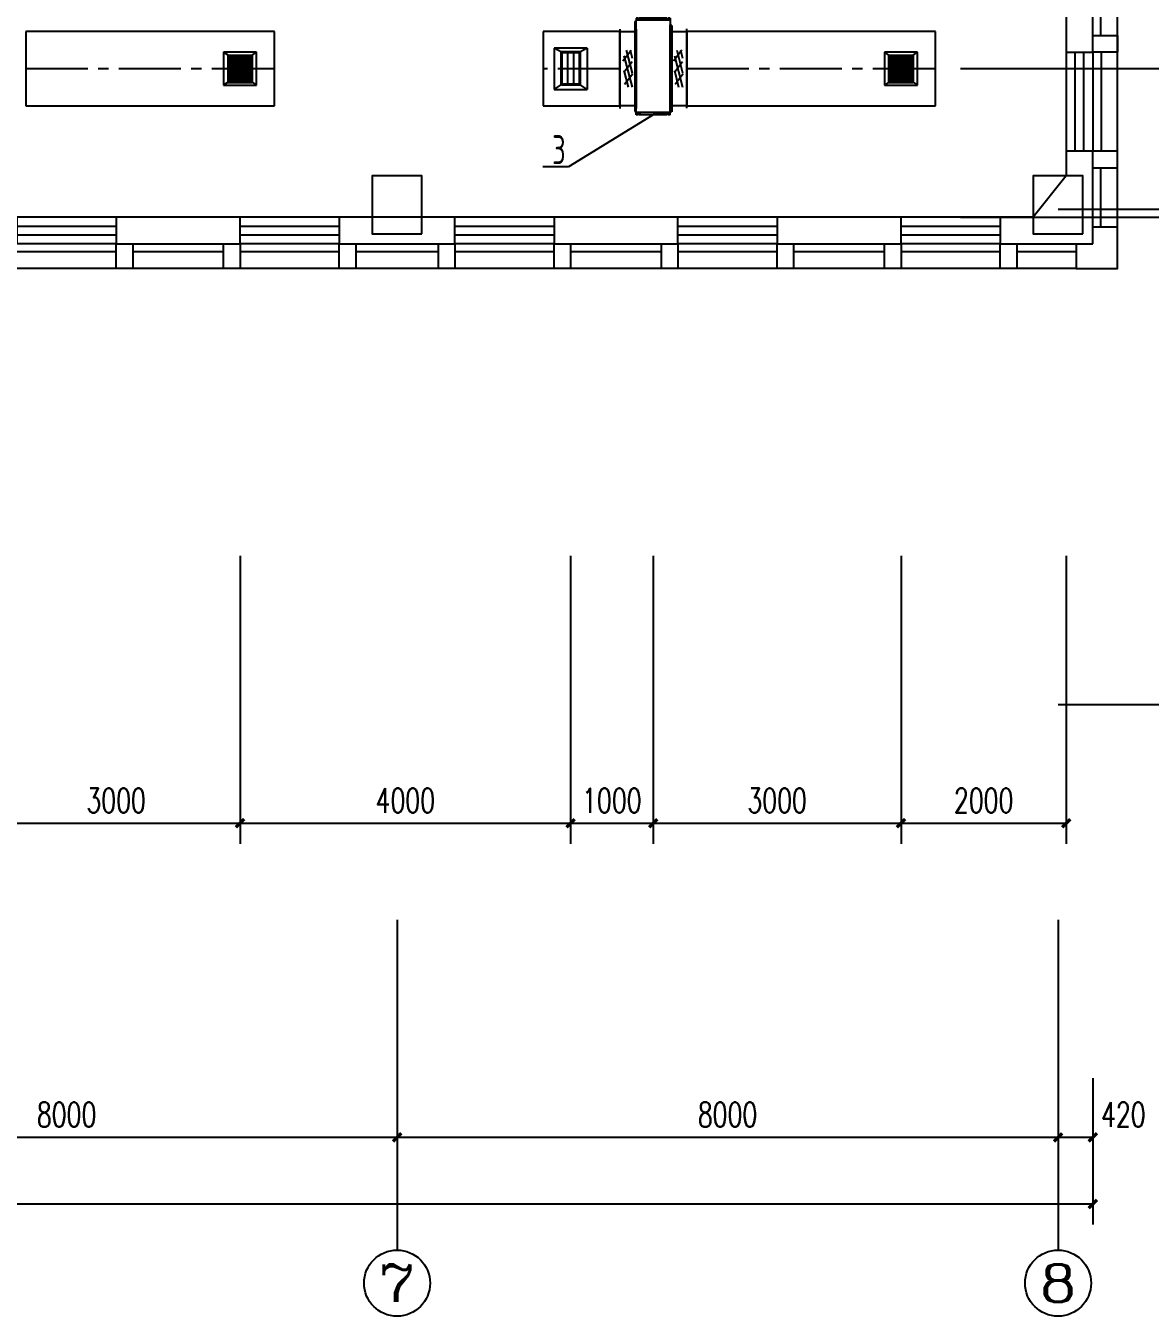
# Model space of a CAD drawing. Extents: x 1738143 to 1822243, y -608375 to -303375.
# Drawn here: x 1796243 to 1809851, y -535337 to -519715 of the extents above; entities that cross this region are included whole.
import ezdxf
from ezdxf.enums import TextEntityAlignment as Align

# ---------------------------------------------------------------- set-up
doc = ezdxf.new("R2010")
doc.units = 0
doc.header["$LTSCALE"] = 1000
doc.header["$MEASUREMENT"] = 0
doc.linetypes.add('CENTER2', pattern=[1.125, 0.75, -0.125, 0.125, -0.125])
for name, color, linetype in [('AXIS', 3, 'Continuous'), ('AXIS_TEXT', 7, 'Continuous'), ('COLUMN', 9, 'Continuous'), ('DUCT-排风风口', 7, 'Continuous'), ('DUCT-送风中心线', 5, 'CENTER2'), ('DUCT-送风法兰', 2, 'Continuous'), ('DUCT-送风管', 4, 'Continuous'), ('DUCT-送风管端线', 2, 'Continuous'), ('DUCT-送风阀门', 7, 'Continuous'), ('PUB_DIM', 3, 'Continuous'), ('TH_DIM', 3, 'Continuous'), ('TH_TEXT', 7, 'Continuous'), ('VRV-EQUIP', 7, 'Continuous'), ('WALL', 9, 'Continuous'), ('WINDOW', 4, 'Continuous')]:
    doc.layers.add(name, color=color, linetype=linetype)
doc.styles.add('_TCH_AXIS', font='COMPLEX', dxfattribs={"bigfont": 'GBCBIG'})
doc.styles.add('_TCH_DIM_T3', font='SIMPLEX', dxfattribs={"width": 0.705882, "bigfont": 'GBCBIG'})
doc.styles.add('COMPLEX', font='COMPLEX')
doc.styles.add('TSSD_Rein', font='Tssdeng.shx', dxfattribs={"width": 0.7, "bigfont": 'hztxt.shx'})
doc.dimstyles.new('_TCH_ARCH&&100', dxfattribs={"dimtxt": 297.5, "dimasz": 100, "dimexe": 250, "dimexo": 300, "dimgap": 126.25, "dimtad": 1, "dimdec": 0, "dimzin": 0, "dimdsep": 46, "dimtxsty": '_TCH_DIM_T3', "dimblk": 'ARCHTICK', "dimcen": 0.09, "dimclrt": 7, "dimazin": 2, "dimtfac": 1, "dimtdec": 0, "dimtix": 1, "dimtmove": 2, "dimatfit": 3, "dimfxl": 30, "dimtolj": 1, "dimtzin": 0, "dimarcsym": 0})

# ---------------------------------------------------------------- blocks, each defined once
blk = doc.blocks.new('_ArchTick')
at = {"color": 0, "linetype": 'ByBlock', "const_width": 0.4}
blk.add_lwpolyline([(-0.5, -0.5), (0.5, 0.5)], dxfattribs=at)
blk = doc.blocks.new('*D49')
at = {"layer": 'Defpoints', "color": 0, "transparency": 16777216}
for p in [(5499, -11715), (13499, -11715), (13499, -12732)]:
    blk.add_point(p, dxfattribs=at)
at = {"layer": 'PUB_DIM', "color": 0, "lineweight": -2, "transparency": 16777216}
for p, q in [((5499, -12015), (5499, -12982)), ((13499, -12015), (13499, -12982)), ((5499, -12732), (13499, -12732))]:
    blk.add_line(p, q, dxfattribs=at)
at = {"layer": 'PUB_DIM', "color": 0, "lineweight": -2, "transparency": 16777216, "xscale": 100, "yscale": 100, "zscale": 100, "rotation": 180}
blk.add_blockref('_ArchTick', (5499, -12732), dxfattribs=at)
at = {"layer": 'PUB_DIM', "color": 0, "lineweight": -2, "transparency": 16777216, "xscale": 100, "yscale": 100, "zscale": 100}
blk.add_blockref('_ArchTick', (13499, -12732), dxfattribs=at)
at = {"layer": 'PUB_DIM', "color": 7, "transparency": 16777216, "insert": (9499, -12457), "char_height": 297.5, "attachment_point": 5, "style": '_TCH_DIM_T3'}
blk.add_mtext('\\A1;8000', dxfattribs=at)
blk = doc.blocks.new('*D50')
at = {"layer": 'Defpoints', "color": 0, "transparency": 16777216}
for p in [(13499, -11715), (21499, -11715), (21499, -12732)]:
    blk.add_point(p, dxfattribs=at)
at = {"layer": 'PUB_DIM', "color": 0, "lineweight": -2, "transparency": 16777216}
for p, q in [((13499, -12015), (13499, -12982)), ((21499, -12015), (21499, -12982)), ((13499, -12732), (21499, -12732))]:
    blk.add_line(p, q, dxfattribs=at)
at = {"layer": 'PUB_DIM', "color": 0, "lineweight": -2, "transparency": 16777216, "xscale": 100, "yscale": 100, "zscale": 100, "rotation": 180}
blk.add_blockref('_ArchTick', (13499, -12732), dxfattribs=at)
at = {"layer": 'PUB_DIM', "color": 0, "lineweight": -2, "transparency": 16777216, "xscale": 100, "yscale": 100, "zscale": 100}
blk.add_blockref('_ArchTick', (21499, -12732), dxfattribs=at)
at = {"layer": 'PUB_DIM', "color": 7, "transparency": 16777216, "insert": (17499, -12457), "char_height": 297.5, "attachment_point": 5, "style": '_TCH_DIM_T3'}
blk.add_mtext('\\A1;8000', dxfattribs=at)
blk = doc.blocks.new('*D51')
at = {"layer": 'Defpoints', "color": 0, "transparency": 16777216}
for p in [(21499, -11715), (21919, -11715), (21919, -12732)]:
    blk.add_point(p, dxfattribs=at)
at = {"layer": 'PUB_DIM', "color": 0, "lineweight": -2, "transparency": 16777216}
for p, q in [((21499, -12015), (21499, -12982)), ((21919, -12015), (21919, -12982)), ((21499, -12732), (21919, -12732))]:
    blk.add_line(p, q, dxfattribs=at)
at = {"layer": 'PUB_DIM', "color": 0, "lineweight": -2, "transparency": 16777216, "xscale": 100, "yscale": 100, "zscale": 100, "rotation": 180}
blk.add_blockref('_ArchTick', (21499, -12732), dxfattribs=at)
at = {"layer": 'PUB_DIM', "color": 0, "lineweight": -2, "transparency": 16777216, "xscale": 100, "yscale": 100, "zscale": 100}
blk.add_blockref('_ArchTick', (21919, -12732), dxfattribs=at)
at = {"layer": 'PUB_DIM', "color": 7, "transparency": 16777216, "insert": (22289, -12457), "char_height": 297.5, "attachment_point": 5, "style": '_TCH_DIM_T3'}
blk.add_mtext('\\A1;420', dxfattribs=at)
blk = doc.blocks.new('*D52')
at = {"layer": 'Defpoints', "color": 0, "transparency": 16777216}
for p in [(-34921, -12497), (21919, -12497), (21919, -13539)]:
    blk.add_point(p, dxfattribs=at)
at = {"layer": 'PUB_DIM', "color": 0, "lineweight": -2, "transparency": 16777216}
for p, q in [((-34921, -12797), (-34921, -13789)), ((21919, -12797), (21919, -13789)), ((-34921, -13539), (21919, -13539))]:
    blk.add_line(p, q, dxfattribs=at)
at = {"layer": 'PUB_DIM', "color": 0, "lineweight": -2, "transparency": 16777216, "xscale": 100, "yscale": 100, "zscale": 100, "rotation": 180}
blk.add_blockref('_ArchTick', (-34921, -13539), dxfattribs=at)
at = {"layer": 'PUB_DIM', "color": 0, "lineweight": -2, "transparency": 16777216, "xscale": 100, "yscale": 100, "zscale": 100}
blk.add_blockref('_ArchTick', (21919, -13539), dxfattribs=at)
at = {"layer": 'PUB_DIM', "color": 7, "transparency": 16777216, "insert": (-6501, -13264), "char_height": 297.5, "attachment_point": 5, "style": '_TCH_DIM_T3'}
blk.add_mtext('\\A1;56840', dxfattribs=at)
blk = doc.blocks.new('*D196')
at = {"layer": 'Defpoints', "color": 0, "transparency": 16777216}
for p in [(5499, -11715), (13499, -11715), (13499, -12732)]:
    blk.add_point(p, dxfattribs=at)
at = {"layer": 'PUB_DIM', "color": 0, "lineweight": -2, "transparency": 16777216}
for p, q in [((5499, -12015), (5499, -12982)), ((13499, -12015), (13499, -12982)), ((5499, -12732), (13499, -12732))]:
    blk.add_line(p, q, dxfattribs=at)
at = {"layer": 'PUB_DIM', "color": 0, "lineweight": -2, "transparency": 16777216, "xscale": 100, "yscale": 100, "zscale": 100, "rotation": 180}
blk.add_blockref('_ArchTick', (5499, -12732), dxfattribs=at)
at = {"layer": 'PUB_DIM', "color": 0, "lineweight": -2, "transparency": 16777216, "xscale": 100, "yscale": 100, "zscale": 100}
blk.add_blockref('_ArchTick', (13499, -12732), dxfattribs=at)
at = {"layer": 'PUB_DIM', "color": 7, "transparency": 16777216, "insert": (9499, -12457), "char_height": 297.5, "attachment_point": 5, "style": '_TCH_DIM_T3'}
blk.add_mtext('\\A1;8000', dxfattribs=at)
blk = doc.blocks.new('*D197')
at = {"layer": 'Defpoints', "color": 0, "transparency": 16777216}
for p in [(13499, -11715), (21499, -11715), (21499, -12732)]:
    blk.add_point(p, dxfattribs=at)
at = {"layer": 'PUB_DIM', "color": 0, "lineweight": -2, "transparency": 16777216}
for p, q in [((13499, -12015), (13499, -12982)), ((21499, -12015), (21499, -12982)), ((13499, -12732), (21499, -12732))]:
    blk.add_line(p, q, dxfattribs=at)
at = {"layer": 'PUB_DIM', "color": 0, "lineweight": -2, "transparency": 16777216, "xscale": 100, "yscale": 100, "zscale": 100, "rotation": 180}
blk.add_blockref('_ArchTick', (13499, -12732), dxfattribs=at)
at = {"layer": 'PUB_DIM', "color": 0, "lineweight": -2, "transparency": 16777216, "xscale": 100, "yscale": 100, "zscale": 100}
blk.add_blockref('_ArchTick', (21499, -12732), dxfattribs=at)
at = {"layer": 'PUB_DIM', "color": 7, "transparency": 16777216, "insert": (17499, -12457), "char_height": 297.5, "attachment_point": 5, "style": '_TCH_DIM_T3'}
blk.add_mtext('\\A1;8000', dxfattribs=at)
blk = doc.blocks.new('*D198')
at = {"layer": 'Defpoints', "color": 0, "transparency": 16777216}
for p in [(21499, -11715), (21919, -11715), (21919, -12732)]:
    blk.add_point(p, dxfattribs=at)
at = {"layer": 'PUB_DIM', "color": 0, "lineweight": -2, "transparency": 16777216}
for p, q in [((21499, -12015), (21499, -12982)), ((21919, -12015), (21919, -12982)), ((21499, -12732), (21919, -12732))]:
    blk.add_line(p, q, dxfattribs=at)
at = {"layer": 'PUB_DIM', "color": 0, "lineweight": -2, "transparency": 16777216, "xscale": 100, "yscale": 100, "zscale": 100, "rotation": 180}
blk.add_blockref('_ArchTick', (21499, -12732), dxfattribs=at)
at = {"layer": 'PUB_DIM', "color": 0, "lineweight": -2, "transparency": 16777216, "xscale": 100, "yscale": 100, "zscale": 100}
blk.add_blockref('_ArchTick', (21919, -12732), dxfattribs=at)
at = {"layer": 'PUB_DIM', "color": 7, "transparency": 16777216, "insert": (22289, -12457), "char_height": 297.5, "attachment_point": 5, "style": '_TCH_DIM_T3'}
blk.add_mtext('\\A1;420', dxfattribs=at)
blk = doc.blocks.new('*D199')
at = {"layer": 'Defpoints', "color": 0, "transparency": 16777216}
for p in [(-34921, -12497), (21919, -12497), (21919, -13539)]:
    blk.add_point(p, dxfattribs=at)
at = {"layer": 'PUB_DIM', "color": 0, "lineweight": -2, "transparency": 16777216}
for p, q in [((-34921, -12797), (-34921, -13789)), ((21919, -12797), (21919, -13789)), ((-34921, -13539), (21919, -13539))]:
    blk.add_line(p, q, dxfattribs=at)
at = {"layer": 'PUB_DIM', "color": 0, "lineweight": -2, "transparency": 16777216, "xscale": 100, "yscale": 100, "zscale": 100, "rotation": 180}
blk.add_blockref('_ArchTick', (-34921, -13539), dxfattribs=at)
at = {"layer": 'PUB_DIM', "color": 0, "lineweight": -2, "transparency": 16777216, "xscale": 100, "yscale": 100, "zscale": 100}
blk.add_blockref('_ArchTick', (21919, -13539), dxfattribs=at)
at = {"layer": 'PUB_DIM', "color": 7, "transparency": 16777216, "insert": (-6501, -13264), "char_height": 297.5, "attachment_point": 5, "style": '_TCH_DIM_T3'}
blk.add_mtext('\\A1;56840', dxfattribs=at)
blk = doc.blocks.new('*D343')
at = {"layer": 'Defpoints', "color": 0, "transparency": 16777216}
for p in [(5499, -11715), (13499, -11715), (13499, -12732)]:
    blk.add_point(p, dxfattribs=at)
at = {"layer": 'PUB_DIM', "color": 0, "lineweight": -2, "transparency": 16777216}
for p, q in [((5499, -12015), (5499, -12982)), ((13499, -12015), (13499, -12982)), ((5499, -12732), (13499, -12732))]:
    blk.add_line(p, q, dxfattribs=at)
at = {"layer": 'PUB_DIM', "color": 0, "lineweight": -2, "transparency": 16777216, "xscale": 100, "yscale": 100, "zscale": 100, "rotation": 180}
blk.add_blockref('_ArchTick', (5499, -12732), dxfattribs=at)
at = {"layer": 'PUB_DIM', "color": 0, "lineweight": -2, "transparency": 16777216, "xscale": 100, "yscale": 100, "zscale": 100}
blk.add_blockref('_ArchTick', (13499, -12732), dxfattribs=at)
at = {"layer": 'PUB_DIM', "color": 7, "transparency": 16777216, "insert": (9499, -12457), "char_height": 297.5, "attachment_point": 5, "style": '_TCH_DIM_T3'}
blk.add_mtext('\\A1;8000', dxfattribs=at)
blk = doc.blocks.new('*D344')
at = {"layer": 'Defpoints', "color": 0, "transparency": 16777216}
for p in [(13499, -11715), (21499, -11715), (21499, -12732)]:
    blk.add_point(p, dxfattribs=at)
at = {"layer": 'PUB_DIM', "color": 0, "lineweight": -2, "transparency": 16777216}
for p, q in [((13499, -12015), (13499, -12982)), ((21499, -12015), (21499, -12982)), ((13499, -12732), (21499, -12732))]:
    blk.add_line(p, q, dxfattribs=at)
at = {"layer": 'PUB_DIM', "color": 0, "lineweight": -2, "transparency": 16777216, "xscale": 100, "yscale": 100, "zscale": 100, "rotation": 180}
blk.add_blockref('_ArchTick', (13499, -12732), dxfattribs=at)
at = {"layer": 'PUB_DIM', "color": 0, "lineweight": -2, "transparency": 16777216, "xscale": 100, "yscale": 100, "zscale": 100}
blk.add_blockref('_ArchTick', (21499, -12732), dxfattribs=at)
at = {"layer": 'PUB_DIM', "color": 7, "transparency": 16777216, "insert": (17499, -12457), "char_height": 297.5, "attachment_point": 5, "style": '_TCH_DIM_T3'}
blk.add_mtext('\\A1;8000', dxfattribs=at)
blk = doc.blocks.new('*D345')
at = {"layer": 'Defpoints', "color": 0, "transparency": 16777216}
for p in [(21499, -11715), (21919, -11715), (21919, -12732)]:
    blk.add_point(p, dxfattribs=at)
at = {"layer": 'PUB_DIM', "color": 0, "lineweight": -2, "transparency": 16777216}
for p, q in [((21499, -12015), (21499, -12982)), ((21919, -12015), (21919, -12982)), ((21499, -12732), (21919, -12732))]:
    blk.add_line(p, q, dxfattribs=at)
at = {"layer": 'PUB_DIM', "color": 0, "lineweight": -2, "transparency": 16777216, "xscale": 100, "yscale": 100, "zscale": 100, "rotation": 180}
blk.add_blockref('_ArchTick', (21499, -12732), dxfattribs=at)
at = {"layer": 'PUB_DIM', "color": 0, "lineweight": -2, "transparency": 16777216, "xscale": 100, "yscale": 100, "zscale": 100}
blk.add_blockref('_ArchTick', (21919, -12732), dxfattribs=at)
at = {"layer": 'PUB_DIM', "color": 7, "transparency": 16777216, "insert": (22289, -12457), "char_height": 297.5, "attachment_point": 5, "style": '_TCH_DIM_T3'}
blk.add_mtext('\\A1;420', dxfattribs=at)
blk = doc.blocks.new('*D346')
at = {"layer": 'Defpoints', "color": 0, "transparency": 16777216}
for p in [(-34921, -12497), (21919, -12497), (21919, -13539)]:
    blk.add_point(p, dxfattribs=at)
at = {"layer": 'PUB_DIM', "color": 0, "lineweight": -2, "transparency": 16777216}
for p, q in [((-34921, -12797), (-34921, -13789)), ((21919, -12797), (21919, -13789)), ((-34921, -13539), (21919, -13539))]:
    blk.add_line(p, q, dxfattribs=at)
at = {"layer": 'PUB_DIM', "color": 0, "lineweight": -2, "transparency": 16777216, "xscale": 100, "yscale": 100, "zscale": 100, "rotation": 180}
blk.add_blockref('_ArchTick', (-34921, -13539), dxfattribs=at)
at = {"layer": 'PUB_DIM', "color": 0, "lineweight": -2, "transparency": 16777216, "xscale": 100, "yscale": 100, "zscale": 100}
blk.add_blockref('_ArchTick', (21919, -13539), dxfattribs=at)
at = {"layer": 'PUB_DIM', "color": 7, "transparency": 16777216, "insert": (-6501, -13264), "char_height": 297.5, "attachment_point": 5, "style": '_TCH_DIM_T3'}
blk.add_mtext('\\A1;56840', dxfattribs=at)
blk = doc.blocks.new('_FZHK')
blk.add_lwpolyline([(-0.5, -0.5), (0.5, -0.5), (0.5, 0.5), (-0.5, 0.5)], close=True)
blk = doc.blocks.new('$WINLIB2D$00000001')
at = {"color": 0}
for points in [[(-0.5, 0.5), (-0.5, -0.5)], [(-0.5, 0.5), (0.5, 0.5)], [(0.5, -0.5), (0.5, 0.5)], [(0.5, 0.167), (-0.5, 0.167)], [(0.5, -0.167), (-0.5, -0.167)], [(-0.5, -0.5), (0.5, -0.5)]]:
    blk.add_lwpolyline(points, dxfattribs=at)
blk = doc.blocks.new('*D577')
at = {"layer": 'Defpoints', "color": 0, "transparency": 16777216}
for p in [(5499, -11715), (13499, -11715), (13499, -12732)]:
    blk.add_point(p, dxfattribs=at)
at = {"layer": 'PUB_DIM', "color": 0, "lineweight": -2, "transparency": 16777216}
for p, q in [((5499, -12015), (5499, -12982)), ((13499, -12015), (13499, -12982)), ((5499, -12732), (13499, -12732))]:
    blk.add_line(p, q, dxfattribs=at)
at = {"layer": 'PUB_DIM', "color": 0, "lineweight": -2, "transparency": 16777216, "xscale": 100, "yscale": 100, "zscale": 100, "rotation": 180}
blk.add_blockref('_ArchTick', (5499, -12732), dxfattribs=at)
at = {"layer": 'PUB_DIM', "color": 0, "lineweight": -2, "transparency": 16777216, "xscale": 100, "yscale": 100, "zscale": 100}
blk.add_blockref('_ArchTick', (13499, -12732), dxfattribs=at)
at = {"layer": 'PUB_DIM', "color": 7, "transparency": 16777216, "insert": (9499, -12457), "char_height": 297.5, "attachment_point": 5, "style": '_TCH_DIM_T3'}
blk.add_mtext('\\A1;8000', dxfattribs=at)
blk = doc.blocks.new('*D578')
at = {"layer": 'Defpoints', "color": 0, "transparency": 16777216}
for p in [(13499, -11715), (21499, -11715), (21499, -12732)]:
    blk.add_point(p, dxfattribs=at)
at = {"layer": 'PUB_DIM', "color": 0, "lineweight": -2, "transparency": 16777216}
for p, q in [((13499, -12015), (13499, -12982)), ((21499, -12015), (21499, -12982)), ((13499, -12732), (21499, -12732))]:
    blk.add_line(p, q, dxfattribs=at)
at = {"layer": 'PUB_DIM', "color": 0, "lineweight": -2, "transparency": 16777216, "xscale": 100, "yscale": 100, "zscale": 100, "rotation": 180}
blk.add_blockref('_ArchTick', (13499, -12732), dxfattribs=at)
at = {"layer": 'PUB_DIM', "color": 0, "lineweight": -2, "transparency": 16777216, "xscale": 100, "yscale": 100, "zscale": 100}
blk.add_blockref('_ArchTick', (21499, -12732), dxfattribs=at)
at = {"layer": 'PUB_DIM', "color": 7, "transparency": 16777216, "insert": (17499, -12457), "char_height": 297.5, "attachment_point": 5, "style": '_TCH_DIM_T3'}
blk.add_mtext('\\A1;8000', dxfattribs=at)
blk = doc.blocks.new('*D579')
at = {"layer": 'Defpoints', "color": 0, "transparency": 16777216}
for p in [(21499, -11715), (21919, -11715), (21919, -12732)]:
    blk.add_point(p, dxfattribs=at)
at = {"layer": 'PUB_DIM', "color": 0, "lineweight": -2, "transparency": 16777216}
for p, q in [((21499, -12015), (21499, -12982)), ((21919, -12015), (21919, -12982)), ((21499, -12732), (21919, -12732))]:
    blk.add_line(p, q, dxfattribs=at)
at = {"layer": 'PUB_DIM', "color": 0, "lineweight": -2, "transparency": 16777216, "xscale": 100, "yscale": 100, "zscale": 100, "rotation": 180}
blk.add_blockref('_ArchTick', (21499, -12732), dxfattribs=at)
at = {"layer": 'PUB_DIM', "color": 0, "lineweight": -2, "transparency": 16777216, "xscale": 100, "yscale": 100, "zscale": 100}
blk.add_blockref('_ArchTick', (21919, -12732), dxfattribs=at)
at = {"layer": 'PUB_DIM', "color": 7, "transparency": 16777216, "insert": (22289, -12457), "char_height": 297.5, "attachment_point": 5, "style": '_TCH_DIM_T3'}
blk.add_mtext('\\A1;420', dxfattribs=at)
blk = doc.blocks.new('*D580')
at = {"layer": 'Defpoints', "color": 0, "transparency": 16777216}
for p in [(-34921, -12497), (21919, -12497), (21919, -13539)]:
    blk.add_point(p, dxfattribs=at)
at = {"layer": 'PUB_DIM', "color": 0, "lineweight": -2, "transparency": 16777216}
for p, q in [((-34921, -12797), (-34921, -13789)), ((21919, -12797), (21919, -13789)), ((-34921, -13539), (21919, -13539))]:
    blk.add_line(p, q, dxfattribs=at)
at = {"layer": 'PUB_DIM', "color": 0, "lineweight": -2, "transparency": 16777216, "xscale": 100, "yscale": 100, "zscale": 100, "rotation": 180}
blk.add_blockref('_ArchTick', (-34921, -13539), dxfattribs=at)
at = {"layer": 'PUB_DIM', "color": 0, "lineweight": -2, "transparency": 16777216, "xscale": 100, "yscale": 100, "zscale": 100}
blk.add_blockref('_ArchTick', (21919, -13539), dxfattribs=at)
at = {"layer": 'PUB_DIM', "color": 7, "transparency": 16777216, "insert": (-6501, -13264), "char_height": 297.5, "attachment_point": 5, "style": '_TCH_DIM_T3'}
blk.add_mtext('\\A1;56840', dxfattribs=at)
blk = doc.blocks.new('_AXISO')
blk.add_circle((0, 0), 0.5)
at = {"layer": 'AXIS_TEXT', "style": 'COMPLEX', "width": 1.041667}
blk.add_attdef('A', text='', height=0.56, dxfattribs=at).set_placement((-0.25, -0.28), (0.25, -0.28), align=Align.FIT)
blk = doc.blocks.new('*D730')
at = {"layer": 'Defpoints', "color": 0, "transparency": 16777216}
for p in [(1807254, -520233), (1810623, -520233), (1807254, -522033)]:
    blk.add_point(p, dxfattribs=at)
at = {"layer": 'TH_DIM', "color": 0, "lineweight": -2, "transparency": 16777216}
for p, q in [((1807554, -520233), (1810873, -520233)), ((1810623, -522033), (1810623, -520233)), ((1807554, -522033), (1810873, -522033))]:
    blk.add_line(p, q, dxfattribs=at)
at = {"layer": 'TH_DIM', "color": 0, "lineweight": -2, "transparency": 16777216, "xscale": 100, "yscale": 100, "zscale": 100}
for p, rotation in [((1810623, -520233), 90), ((1810623, -522033), 270)]:
    blk.add_blockref('_ArchTick', p, dxfattribs=dict(at, rotation=rotation))
at = {"layer": 'TH_DIM', "color": 7, "transparency": 16777216, "insert": (1810348, -521133), "char_height": 297.5, "attachment_point": 5, "rotation": 90, "style": '_TCH_DIM_T3'}
blk.add_mtext('\\A1;1800', dxfattribs=at)
blk = doc.blocks.new('*D731')
at = {"layer": 'Defpoints', "color": 0, "transparency": 16777216}
for p in [(1807254, -516233), (1810623, -516233), (1807254, -520233)]:
    blk.add_point(p, dxfattribs=at)
at = {"layer": 'TH_DIM', "color": 0, "lineweight": -2, "transparency": 16777216}
for p, q in [((1807554, -516233), (1810873, -516233)), ((1810623, -520233), (1810623, -516233)), ((1807554, -520233), (1810873, -520233))]:
    blk.add_line(p, q, dxfattribs=at)
at = {"layer": 'TH_DIM', "color": 0, "lineweight": -2, "transparency": 16777216, "xscale": 100, "yscale": 100, "zscale": 100}
for p, rotation in [((1810623, -516233), 90), ((1810623, -520233), 270)]:
    blk.add_blockref('_ArchTick', p, dxfattribs=dict(at, rotation=rotation))
at = {"layer": 'TH_DIM', "color": 7, "transparency": 16777216, "insert": (1810348, -518233), "char_height": 297.5, "attachment_point": 5, "rotation": 90, "style": '_TCH_DIM_T3'}
blk.add_mtext('\\A1;4000', dxfattribs=at)
blk = doc.blocks.new('*D752')
at = {"layer": 'Defpoints', "color": 0, "transparency": 16777216}
for p in [(1795836, -525833), (1798836, -525833), (1798836, -529369)]:
    blk.add_point(p, dxfattribs=at)
at = {"layer": 'TH_DIM', "color": 0, "lineweight": -2, "transparency": 16777216}
for p, q in [((1795836, -526133), (1795836, -529619)), ((1798836, -526133), (1798836, -529619)), ((1795836, -529369), (1798836, -529369))]:
    blk.add_line(p, q, dxfattribs=at)
at = {"layer": 'TH_DIM', "color": 0, "lineweight": -2, "transparency": 16777216, "xscale": 100, "yscale": 100, "zscale": 100, "rotation": 180}
blk.add_blockref('_ArchTick', (1795836, -529369), dxfattribs=at)
at = {"layer": 'TH_DIM', "color": 0, "lineweight": -2, "transparency": 16777216, "xscale": 100, "yscale": 100, "zscale": 100}
blk.add_blockref('_ArchTick', (1798836, -529369), dxfattribs=at)
at = {"layer": 'TH_DIM', "color": 7, "transparency": 16777216, "insert": (1797336, -529094), "char_height": 297.5, "attachment_point": 5, "style": '_TCH_DIM_T3'}
blk.add_mtext('\\A1;3000', dxfattribs=at)
blk = doc.blocks.new('*D753')
at = {"layer": 'Defpoints', "color": 0, "transparency": 16777216}
for p in [(1798836, -525833), (1802836, -525833), (1802836, -529369)]:
    blk.add_point(p, dxfattribs=at)
at = {"layer": 'TH_DIM', "color": 0, "lineweight": -2, "transparency": 16777216}
for p, q in [((1798836, -526133), (1798836, -529619)), ((1802836, -526133), (1802836, -529619)), ((1798836, -529369), (1802836, -529369))]:
    blk.add_line(p, q, dxfattribs=at)
at = {"layer": 'TH_DIM', "color": 0, "lineweight": -2, "transparency": 16777216, "xscale": 100, "yscale": 100, "zscale": 100, "rotation": 180}
blk.add_blockref('_ArchTick', (1798836, -529369), dxfattribs=at)
at = {"layer": 'TH_DIM', "color": 0, "lineweight": -2, "transparency": 16777216, "xscale": 100, "yscale": 100, "zscale": 100}
blk.add_blockref('_ArchTick', (1802836, -529369), dxfattribs=at)
at = {"layer": 'TH_DIM', "color": 7, "transparency": 16777216, "insert": (1800836, -529094), "char_height": 297.5, "attachment_point": 5, "style": '_TCH_DIM_T3'}
blk.add_mtext('\\A1;4000', dxfattribs=at)
blk = doc.blocks.new('*D754')
at = {"layer": 'Defpoints', "color": 0, "transparency": 16777216}
for p in [(1802836, -525833), (1803836, -525833), (1803836, -529369)]:
    blk.add_point(p, dxfattribs=at)
at = {"layer": 'TH_DIM', "color": 0, "lineweight": -2, "transparency": 16777216}
for p, q in [((1802836, -526133), (1802836, -529619)), ((1803836, -526133), (1803836, -529619)), ((1802836, -529369), (1803836, -529369))]:
    blk.add_line(p, q, dxfattribs=at)
at = {"layer": 'TH_DIM', "color": 0, "lineweight": -2, "transparency": 16777216, "xscale": 100, "yscale": 100, "zscale": 100, "rotation": 180}
blk.add_blockref('_ArchTick', (1802836, -529369), dxfattribs=at)
at = {"layer": 'TH_DIM', "color": 0, "lineweight": -2, "transparency": 16777216, "xscale": 100, "yscale": 100, "zscale": 100}
blk.add_blockref('_ArchTick', (1803836, -529369), dxfattribs=at)
at = {"layer": 'TH_DIM', "color": 7, "transparency": 16777216, "insert": (1803336, -529094), "char_height": 297.5, "attachment_point": 5, "style": '_TCH_DIM_T3'}
blk.add_mtext('\\A1;1000', dxfattribs=at)
blk = doc.blocks.new('*D755')
at = {"layer": 'Defpoints', "color": 0, "transparency": 16777216}
for p in [(1803836, -525833), (1806836, -525833), (1806836, -529369)]:
    blk.add_point(p, dxfattribs=at)
at = {"layer": 'TH_DIM', "color": 0, "lineweight": -2, "transparency": 16777216}
for p, q in [((1803836, -526133), (1803836, -529619)), ((1806836, -526133), (1806836, -529619)), ((1803836, -529369), (1806836, -529369))]:
    blk.add_line(p, q, dxfattribs=at)
at = {"layer": 'TH_DIM', "color": 0, "lineweight": -2, "transparency": 16777216, "xscale": 100, "yscale": 100, "zscale": 100, "rotation": 180}
blk.add_blockref('_ArchTick', (1803836, -529369), dxfattribs=at)
at = {"layer": 'TH_DIM', "color": 0, "lineweight": -2, "transparency": 16777216, "xscale": 100, "yscale": 100, "zscale": 100}
blk.add_blockref('_ArchTick', (1806836, -529369), dxfattribs=at)
at = {"layer": 'TH_DIM', "color": 7, "transparency": 16777216, "insert": (1805336, -529094), "char_height": 297.5, "attachment_point": 5, "style": '_TCH_DIM_T3'}
blk.add_mtext('\\A1;3000', dxfattribs=at)
blk = doc.blocks.new('*D756')
at = {"layer": 'Defpoints', "color": 0, "transparency": 16777216}
for p in [(1806836, -525833), (1808836, -525833), (1808836, -529369)]:
    blk.add_point(p, dxfattribs=at)
at = {"layer": 'TH_DIM', "color": 0, "lineweight": -2, "transparency": 16777216}
for p, q in [((1806836, -526133), (1806836, -529619)), ((1808836, -526133), (1808836, -529619)), ((1806836, -529369), (1808836, -529369))]:
    blk.add_line(p, q, dxfattribs=at)
at = {"layer": 'TH_DIM', "color": 0, "lineweight": -2, "transparency": 16777216, "xscale": 100, "yscale": 100, "zscale": 100, "rotation": 180}
blk.add_blockref('_ArchTick', (1806836, -529369), dxfattribs=at)
at = {"layer": 'TH_DIM', "color": 0, "lineweight": -2, "transparency": 16777216, "xscale": 100, "yscale": 100, "zscale": 100}
blk.add_blockref('_ArchTick', (1808836, -529369), dxfattribs=at)
at = {"layer": 'TH_DIM', "color": 7, "transparency": 16777216, "insert": (1807836, -529094), "char_height": 297.5, "attachment_point": 5, "style": '_TCH_DIM_T3'}
blk.add_mtext('\\A1;2000', dxfattribs=at)
blk = doc.blocks.new('$风口$00000138')
for p, q in [((-195, 130), (195, 130)), ((-195, -130), (-195, 130)), ((-160, 95), (-195, 130)), ((160, 95), (195, 130)), ((195, 130), (195, -130)), ((160, 95), (-160, 95)), ((160, -95), (160, 95)), ((-160, -95), (-195, -130)), ((-160, -95), (160, -95)), ((160, -95), (195, -130)), ((195, -130), (-195, -130))]:
    blk.add_line(p, q)
at = {"lineweight": 40}
blk.add_line((-160, 95), (-160, -95), dxfattribs=at)
at = {"lineweight": -3}
for p, q in [((-140, 68.5), (-160, 68.5)), ((-160, 64), (-140, 64)), ((-140, 42), (-160, 42)), ((-160, 37.5), (-140, 37.5)), ((-140, 15.5), (-160, 15.5)), ((-160, 11), (-140, 11)), ((-140, -95), (-140, 95)), ((-135, 95), (-135, -95)), ((-115, 68.5), (-135, 68.5)), ((-135, 64), (-115, 64)), ((-115, 42), (-135, 42)), ((-135, 37.5), (-115, 37.5)), ((-115, 15.5), (-135, 15.5)), ((-135, 11), (-115, 11)), ((-115, -95), (-115, 95)), ((-110, 95), (-110, -95)), ((-90, 68.5), (-110, 68.5)), ((-110, 64), (-90, 64)), ((-90, 42), (-110, 42)), ((-110, 37.5), (-90, 37.5)), ((-90, 15.5), (-110, 15.5)), ((-110, 11), (-90, 11)), ((-90, -95), (-90, 95)), ((-85, 95), (-85, -95)), ((-65, 68.5), (-85, 68.5)), ((-85, 64), (-65, 64)), ((-65, 42), (-85, 42)), ((-85, 37.5), (-65, 37.5)), ((-65, 15.5), (-85, 15.5)), ((-85, 11), (-65, 11)), ((-65, -95), (-65, 95)), ((-60, 95), (-60, -95)), ((-40, 68.5), (-60, 68.5)), ((-60, 64), (-40, 64)), ((-40, 42), (-60, 42)), ((-60, 37.5), (-40, 37.5)), ((-40, 15.5), (-60, 15.5)), ((-60, 11), (-40, 11)), ((-40, -95), (-40, 95)), ((-35, 95), (-35, -95)), ((-15, 68.5), (-35, 68.5)), ((-35, 64), (-15, 64)), ((-15, 42), (-35, 42)), ((-35, 37.5), (-15, 37.5)), ((-15, 15.5), (-35, 15.5)), ((-35, 11), (-15, 11)), ((-15, -95), (-15, 95)), ((-10, 95), (-10, -95)), ((10, 68.5), (-10, 68.5)), ((-10, 64), (10, 64)), ((10, 42), (-10, 42)), ((-10, 37.5), (10, 37.5)), ((10, 15.5), (-10, 15.5)), ((-10, 11), (10, 11)), ((10, -95), (10, 95)), ((15, 95), (15, -95)), ((35, 68.5), (15, 68.5)), ((15, 64), (35, 64)), ((35, 42), (15, 42)), ((15, 37.5), (35, 37.5)), ((35, 15.5), (15, 15.5)), ((15, 11), (35, 11)), ((35, -95), (35, 95)), ((40, 95), (40, -95)), ((60, 68.5), (40, 68.5)), ((40, 64), (60, 64)), ((60, 42), (40, 42)), ((40, 37.5), (60, 37.5)), ((60, 15.5), (40, 15.5)), ((40, 11), (60, 11)), ((60, -95), (60, 95)), ((65, 95), (65, -95)), ((85, 68.5), (65, 68.5)), ((65, 64), (85, 64)), ((85, 42), (65, 42)), ((65, 37.5), (85, 37.5)), ((85, 15.5), (65, 15.5)), ((65, 11), (85, 11)), ((85, -95), (85, 95)), ((90, 95), (90, -95)), ((110, 68.5), (90, 68.5)), ((90, 64), (110, 64)), ((110, 42), (90, 42)), ((90, 37.5), (110, 37.5)), ((110, 15.5), (90, 15.5)), ((90, 11), (110, 11)), ((110, -95), (110, 95)), ((115, 95), (115, -95)), ((135, 68.5), (115, 68.5)), ((115, 64), (135, 64)), ((135, 42), (115, 42)), ((115, 37.5), (135, 37.5)), ((135, 15.5), (115, 15.5)), ((115, 11), (135, 11)), ((135, -95), (135, 95)), ((140, 95), (140, -95)), ((160, 68.5), (140, 68.5)), ((140, 64), (160, 64)), ((160, 42), (140, 42)), ((140, 37.5), (160, 37.5)), ((160, 15.5), (140, 15.5)), ((140, 11), (160, 11)), ((-140, -11), (-160, -11)), ((-160, -15.5), (-140, -15.5)), ((-140, -37.5), (-160, -37.5)), ((-160, -42), (-140, -42)), ((-140, -64), (-160, -64)), ((-160, -68.5), (-140, -68.5)), ((-115, -11), (-135, -11)), ((-135, -15.5), (-115, -15.5)), ((-115, -37.5), (-135, -37.5)), ((-135, -42), (-115, -42)), ((-115, -64), (-135, -64)), ((-135, -68.5), (-115, -68.5)), ((-90, -11), (-110, -11)), ((-110, -15.5), (-90, -15.5)), ((-90, -37.5), (-110, -37.5)), ((-110, -42), (-90, -42)), ((-90, -64), (-110, -64)), ((-110, -68.5), (-90, -68.5)), ((-65, -11), (-85, -11)), ((-85, -15.5), (-65, -15.5)), ((-65, -37.5), (-85, -37.5)), ((-85, -42), (-65, -42)), ((-65, -64), (-85, -64)), ((-85, -68.5), (-65, -68.5)), ((-40, -11), (-60, -11)), ((-60, -15.5), (-40, -15.5)), ((-40, -37.5), (-60, -37.5)), ((-60, -42), (-40, -42)), ((-40, -64), (-60, -64)), ((-60, -68.5), (-40, -68.5)), ((-15, -11), (-35, -11)), ((-35, -15.5), (-15, -15.5)), ((-15, -37.5), (-35, -37.5)), ((-35, -42), (-15, -42)), ((-15, -64), (-35, -64)), ((-35, -68.5), (-15, -68.5)), ((10, -11), (-10, -11)), ((-10, -15.5), (10, -15.5)), ((10, -37.5), (-10, -37.5)), ((-10, -42), (10, -42)), ((10, -64), (-10, -64)), ((-10, -68.5), (10, -68.5)), ((35, -11), (15, -11)), ((15, -15.5), (35, -15.5)), ((35, -37.5), (15, -37.5)), ((15, -42), (35, -42)), ((35, -64), (15, -64)), ((15, -68.5), (35, -68.5)), ((60, -11), (40, -11)), ((40, -15.5), (60, -15.5)), ((60, -37.5), (40, -37.5)), ((40, -42), (60, -42)), ((60, -64), (40, -64)), ((40, -68.5), (60, -68.5)), ((85, -11), (65, -11)), ((65, -15.5), (85, -15.5)), ((85, -37.5), (65, -37.5)), ((65, -42), (85, -42)), ((85, -64), (65, -64)), ((65, -68.5), (85, -68.5)), ((110, -11), (90, -11)), ((90, -15.5), (110, -15.5)), ((110, -37.5), (90, -37.5)), ((90, -42), (110, -42)), ((110, -64), (90, -64)), ((90, -68.5), (110, -68.5)), ((135, -11), (115, -11)), ((115, -15.5), (135, -15.5)), ((135, -37.5), (115, -37.5)), ((115, -42), (135, -42)), ((135, -64), (115, -64)), ((115, -68.5), (135, -68.5)), ((160, -11), (140, -11)), ((140, -15.5), (160, -15.5)), ((160, -37.5), (140, -37.5)), ((140, -42), (160, -42)), ((160, -64), (140, -64)), ((140, -68.5), (160, -68.5))]:
    blk.add_line(p, q, dxfattribs=at)
blk = doc.blocks.new('$风口$00000108')
for p, q in [((-250, 135), (-190, 75)), ((-250, -135), (-250, 135)), ((250, 135), (200, 75)), ((250, 135), (250, -135)), ((200, 25), (-190, 25)), ((-250, -135), (-190, -75)), ((200, -25), (-190, -25)), ((200, -75), (250, -135)), ((250, -135), (-250, -135))]:
    blk.add_line(p, q)
at = {"linetype": 'Continuous'}
blk.add_line((250, 135), (-250, 135), dxfattribs=at)
at = {"lineweight": 40}
for p, q in [((-190, 75), (200, 75)), ((-190, -75), (-190, 75)), ((200, 75), (200, -75)), ((-190, -75), (200, -75))]:
    blk.add_line(p, q, dxfattribs=at)
blk = doc.blocks.new('$VRV_海信日立$00000013')
for p, q in [((-450, 135), (-430, 135)), ((-450, 135), (-450, 118.25)), ((-443.5, 118.25), (-450, 118.25)), ((-443.5, 111.75), (-450, 111.75)), ((-450, 111.75), (-450, -111.75)), ((-443.5, 118.25), (-443.5, 121.5)), ((-443.5, 108.5), (-443.5, 111.75)), ((-436.5, 121.5), (-436.5, 108.5)), ((-430, 135), (-430, -135)), ((-429.6, 134.6), (-430, 134.6)), ((-430, -0.5), (-430, 134.6)), ((-429.6, 135), (-429.6, 134.6)), ((-429.6, 135), (389, 135)), ((-429, 135.5), (-429, 135)), ((389, 135.5), (-429, 135.5)), ((389, 135), (-429, 135)), ((382, 147.5), (-422, 147.5)), ((-422, 147.5), (-422, 135.5)), ((375, 135.5), (375, 135)), ((382, 147.5), (382, 135.5)), ((389, 135.5), (389, 135)), ((389, 134.6), (389, 135)), ((430, 134.6), (389, 134.6)), ((430, 134.6), (429.6, 134.6)), ((430, 135), (430, -135)), ((450, 135), (430, 135)), ((430, 134.6), (430, -6.5)), ((436.5, 121.5), (436.5, 108.5)), ((443.5, 118.25), (443.5, 121.5)), ((443.5, 118.25), (450, 118.25)), ((443.5, 111.75), (450, 111.75)), ((443.5, 108.5), (443.5, 111.75)), ((450, 135), (450, 118.25)), ((450, 111.75), (450, -111.75)), ((430, -46.617211), (430, -74.743728)), ((430, -84.256272), (430, -135)), ((-443.5, -111.75), (-450, -111.75)), ((-450, -118.25), (-450, -135)), ((-443.5, -118.25), (-450, -118.25)), ((-450, -135), (-430, -135)), ((-443.5, -108.5), (-443.5, -111.75)), ((-443.5, -118.25), (-443.5, -121.5)), ((-436.5, -121.5), (-436.5, -108.5)), ((-430, -134.6), (-429.6, -134.6)), ((-429.6, -134.6), (-429.6, -135)), ((-429.6, -135), (-425, -135)), ((-425, -135), (425.014933, -135)), ((-425, -135.5), (-425, -135)), ((-425, -135.5), (425.014933, -135.5)), ((-418, -147.5), (-418, -135)), ((418, -147.5), (-418, -147.5)), ((418, -135.5), (418, -147.5)), ((425, -135), (425, -135.5)), ((429.6, -135), (425.014933, -135)), ((430, -134.6), (429.6, -134.6)), ((429.6, -134.6), (429.6, -135)), ((450, -135), (430, -135)), ((436.5, -108.5), (436.5, -121.5)), ((443.5, -108.5), (443.5, -111.75)), ((443.5, -111.75), (450, -111.75)), ((443.5, -118.25), (450, -118.25)), ((443.5, -118.25), (443.5, -121.5)), ((450, -118.25), (450, -135))]:
    blk.add_line(p, q)
for centre, start, end in [((-440, 121.5), 90, 180), ((-440, 108.5), 180, 270), ((-440, 121.5), 0, 90), ((-440, 108.5), 270, 0), ((440, 121.5), 90, 180), ((440, 108.5), 180, 270), ((440, 121.5), 0, 90), ((440, 108.5), 270, 0), ((-440, -108.5), 90, 180), ((-440, -121.5), 180, 270), ((-440, -108.5), 0, 90), ((-440, -121.5), 270, 0), ((440, -108.5), 90, 180), ((440, -121.5), 180, 270), ((440, -108.5), 0, 90), ((440, -121.5), 270, 0)]:
    blk.add_arc(centre, 3.5, start, end)
blk = doc.blocks.new('00000589Body')
at = {"color": 0, "linetype": 'ByBlock', "lineweight": -2}
for p, q in [((250, 500), (-250, 500)), ((-250, -500), (-250, 500)), ((250, -500), (250, 500)), ((-250, -500), (250, -500))]:
    blk.add_line(p, q, dxfattribs=at)
at = {"color": 0, "linetype": 'ByBlock'}
for p, q in [((-125, -174), (120, 250)), ((-125, 26), (4, 250)), ((145, 69), (-105, 213)), ((125, -93), (-125, 51)), ((-53, -250), (125, 59)), ((96, -246), (-154, -102)), ((62, -250), (125, -141))]:
    blk.add_line(p, q, dxfattribs=at)
blk = doc.blocks.new('A$C67117B41')
for p, q in [((22219.1, -1713.8), (22218.8, 5806.2)), ((22018.8, 606.2), (22018.8, 1706.2)), ((22019.1, 406.2), (22019.1, -793.8)), ((22018.8, -1713.8), (22018.8, -993.8))]:
    blk.add_line(p, q)
for points in [[(21918.8, 606.2), (22218.8, 606.2), (22218.8, 406.2), (21918.8, 406.2)], [(21918.8, -993.8), (22218.8, -993.8), (22218.8, -793.8), (21918.8, -793.8)], [(21719.1, -1913.8), (21719.1, -2213.8), (22219.1, -2213.8), (22219.1, -1713.8), (21919.1, -1713.8)], [(10099.1, -2013.8), (8899.1, -2013.8)], [(10299.1, -1913.8), (10299.1, -2213.8), (10099.1, -2213.8), (10099.1, -1913.8)], [(11399.1, -2013.8), (10299.1, -2013.8)], [(11599.1, -1913.8), (11599.1, -2213.8), (11399.1, -2213.8), (11399.1, -1913.8)], [(12799.1, -2013.8), (11599.1, -2013.8)], [(12999.1, -1913.8), (12999.1, -2213.8), (12799.1, -2213.8), (12799.1, -1913.8)], [(13999.1, -2013.8), (12999.1, -2013.8)], [(14199.1, -1913.8), (14199.1, -2213.8), (13999.1, -2213.8), (13999.1, -1913.8)], [(15399.1, -2013.8), (14199.1, -2013.8)], [(15599.1, -1913.8), (15599.1, -2213.8), (15399.1, -2213.8), (15399.1, -1913.8)], [(16699.1, -2013.8), (15599.1, -2013.8)], [(16899.1, -1913.8), (16899.1, -2213.8), (16699.1, -2213.8), (16699.1, -1913.8)], [(18099.1, -2013.8), (16899.1, -2013.8)], [(18299.1, -1913.8), (18299.1, -2213.8), (18099.1, -2213.8), (18099.1, -1913.8)], [(19399.1, -2013.8), (18299.1, -2013.8)], [(19599.1, -1913.8), (19599.1, -2213.8), (19399.1, -2213.8), (19399.1, -1913.8)], [(20799.1, -2013.8), (19599.1, -2013.8)], [(20999.1, -1913.8), (20999.1, -2213.8), (20799.1, -2213.8), (20799.1, -1913.8)], [(21719.1, -2013.8), (20999.1, -2013.8)], [(21719.1, -2213.8), (6119.1, -2213.8)]]:
    blk.add_lwpolyline(points)
at = {"layer": 'AXIS'}
for p, q in [((21499.1, -1493.8), (25499.1, -1493.8)), ((21499.1, -7493.8), (25499.1, -7493.8)), ((13499.1, -10097.6), (13499.1, -14097.6)), ((21499.1, -10097.6), (21499.1, -14097.6))]:
    blk.add_line(p, q, dxfattribs=at)
at = {"layer": 'WALL'}
for p, q in [((21599.1, 1906.2), (21599.1, 406.2)), ((21919.1, 406.2), (21919.1, 1906.2)), ((21599.1, 406.2), (21919.1, 406.2)), ((21919.1, -793.8), (21599.1, -793.8)), ((21599.1, -793.8), (21599.1, -1093.8)), ((21919.1, -1913.8), (21919.1, -793.8)), ((11599.1, -1593.8), (10099.1, -1593.8)), ((10099.1, -1593.8), (10099.1, -1913.8)), ((11599.1, -1913.8), (11599.1, -1593.8)), ((13199.1, -1593.8), (12799.1, -1593.8)), ((12799.1, -1593.8), (12799.1, -1913.8)), ((14199.1, -1593.8), (13799.1, -1593.8)), ((14199.1, -1913.8), (14199.1, -1593.8)), ((16899.1, -1593.8), (15399.1, -1593.8)), ((15399.1, -1593.8), (15399.1, -1913.8)), ((16899.1, -1913.8), (16899.1, -1593.8)), ((19599.1, -1593.8), (18099.1, -1593.8)), ((18099.1, -1593.8), (18099.1, -1913.8)), ((19599.1, -1913.8), (19599.1, -1593.8)), ((21199.1, -1593.8), (20799.1, -1593.8)), ((20799.1, -1593.8), (20799.1, -1913.8)), ((10099.1, -1913.8), (11599.1, -1913.8)), ((12799.1, -1913.8), (13499.1, -1913.8)), ((13499.1, -1913.8), (14199.1, -1913.8)), ((15399.1, -1913.8), (16899.1, -1913.8)), ((18099.1, -1913.8), (19599.1, -1913.8)), ((20799.1, -1913.8), (21919.1, -1913.8))]:
    blk.add_line(p, q, dxfattribs=at)
at = {"layer": 'AXIS'}
ref = blk.add_blockref('_AXISO', (13499.1, -14497.6), dxfattribs=dict(at, xscale=800, yscale=800, zscale=800))
ref.add_attrib('A', '7', dxfattribs={"layer": 'AXIS_TEXT', "height": 452.5, "style": '_TCH_AXIS', "width": 1.5}).set_placement((13272.9, -14723.9), (13725.4, -14723.9), align=Align.FIT)
ref = blk.add_blockref('_AXISO', (21499.1, -14497.6), dxfattribs=dict(at, xscale=800, yscale=800, zscale=800))
ref.add_attrib('A', '8', dxfattribs={"layer": 'AXIS_TEXT', "height": 452.5, "style": '_TCH_AXIS', "width": 1.5}).set_placement((21272.9, -14723.9), (21725.4, -14723.9), align=Align.FIT)
at = {"layer": 'COLUMN', "xscale": 699.9990233504213, "yscale": 600, "zscale": 600, "rotation": 90}
for p in [(13499.1, -1443.8), (21499.1, -1443.8)]:
    blk.add_blockref('_FZHK', p, dxfattribs=at)
at = {"layer": 'WINDOW'}
for p, xscale, yscale, zscale, rotation in [((21759.1, -193.8), -1200, 320, -1200, 90), ((9499.1, -1753.8), 1200, -320, 1200, 180), ((12199.1, -1753.8), 1200, -320, 1200, 180), ((14799.1, -1753.8), 1200, -320, 1200, 180), ((17499.1, -1753.8), 1200, -320, 1200, 180), ((20199.1, -1753.8), 1200, -320, 1200, 180)]:
    blk.add_blockref('$WINLIB2D$00000001', p, dxfattribs=dict(at, xscale=xscale, yscale=yscale, zscale=zscale, rotation=rotation))
at = {"layer": 'PUB_DIM'}
for p1, p2, distance, picture, middle in [((5499.1, -11715.2), (13499.1, -11715.2), -1017, '*D49', (9499.1, -12457.2)), ((5499.1, -11715.2), (13499.1, -11715.2), -1017, '*D196', (9499.1, -12457.2)), ((5499.1, -11715.2), (13499.1, -11715.2), -1017, '*D343', (9499.1, -12457.2)), ((5499.1, -11715.2), (13499.1, -11715.2), -1017, '*D577', (9499.1, -12457.2)), ((13499.1, -11715.2), (21499.1, -11715.2), -1017, '*D50', (17499.1, -12457.2)), ((13499.1, -11715.2), (21499.1, -11715.2), -1017, '*D197', (17499.1, -12457.2)), ((13499.1, -11715.2), (21499.1, -11715.2), -1017, '*D344', (17499.1, -12457.2)), ((13499.1, -11715.2), (21499.1, -11715.2), -1017, '*D578', (17499.1, -12457.2)), ((-34920.9, -12496.5), (21919.1, -12496.5), -1042.6, '*D52', (-6500.9, -13264.1)), ((-34920.9, -12496.5), (21919.1, -12496.5), -1042.6, '*D199', (-6500.9, -13264.1)), ((-34920.9, -12496.5), (21919.1, -12496.5), -1042.6, '*D346', (-6500.9, -13264.1)), ((-34920.9, -12496.5), (21919.1, -12496.5), -1042.6, '*D580', (-6500.9, -13264.1))]:
    dim = blk.add_aligned_dim(p1=p1, p2=p2, distance=distance, dimstyle='_TCH_ARCH&&100', dxfattribs=at)
    dim.commit()
    dim.dimension.update_dxf_attribs({"geometry": picture, "text_midpoint": middle})
for picture in ['*D51', '*D198', '*D345', '*D579']:
    dim = blk.add_linear_dim(base=(21919.1, -12732.2), p1=(21499.1, -11715.2), p2=(21919.1, -11715.2), angle=0, dimstyle='_TCH_ARCH&&100', dxfattribs=at)
    dim.commit()
    dim.dimension.update_dxf_attribs({"geometry": picture, "text_midpoint": (22289.1, -12457.2), "dimtype": 129})

msp = doc.modelspace()

# ---------------------------------------------------------------- linework, layer by layer
for p, q in [((1803835.6, -520792.2, 2500), (1802809.7, -521423.9, -1899.8)), ((1802809.7, -521423.9, -1899.8), (1802502.4, -521423.9, -1899.8))]:
    msp.add_line(p, q)
for points in [[(1752436.2, -513558.2), (1752436.2, -511633), (1769036.2, -511633), (1769036.2, -506233.2), (1785036.2, -506233.2), (1785036.2, -497833.2), (1808436.2, -497833.2), (1808836.2, -498333.2), (1808836.2, -521533.2), (1808436.2, -522033.2), (1793036.2, -522033.2), (1793036.2, -527633.2), (1792536.2, -528233.2), (1752436.2, -528233.2), (1752447.2, -500582.6), (1768736.2, -500582.6)], [(1752442.8, -511633), (1769036.2, -511633), (1769036.2, -506233.2), (1785036.2, -506233.2), (1785036.2, -497833.2), (1808436.2, -497833.2), (1808836.2, -498383.2), (1808836.2, -521533.2), (1808436.2, -522033.2), (1793036.2, -522033.2), (1793036.2, -527633.2), (1792536.2, -528233.2), (1752436.2, -528233.2), (1752442.8, -511633)]]:
    msp.add_lwpolyline(points)
at = {"layer": 'DUCT-送风中心线'}
for p, q in [((1796242.9, -520233.2), (1799253.9, -520233.2)), ((1803431.4, -520234.5), (1802504.9, -520234.5)), ((1804242.9, -520233.2), (1807253.9, -520233.2))]:
    msp.add_line(p, q, dxfattribs=at)
at = {"layer": 'DUCT-送风法兰'}
for p, q in [((1803431.5, -519754.5), (1803431.5, -520714.5)), ((1803631.7, -519754.5), (1803631.7, -520714.5)), ((1804042.6, -520713.2), (1804042.6, -519753.2)), ((1804242.8, -520713.2), (1804242.8, -519753.2))]:
    msp.add_line(p, q, dxfattribs=at)
at = {"layer": 'DUCT-送风管'}
for p, q in [((1799253.9, -519783.2), (1796242.9, -519783.2)), ((1799253.9, -520683.2), (1799253.9, -519783.2)), ((1803431.4, -519784.5), (1802504.9, -519784.5)), ((1802504.9, -519784.5), (1802504.9, -520684.5)), ((1803431.6, -519784.5), (1803631.6, -519784.5)), ((1804042.7, -519783.2), (1804242.7, -519783.2)), ((1807253.9, -519783.2), (1804242.9, -519783.2)), ((1807253.9, -520683.2), (1807253.9, -519783.2)), ((1796242.9, -520683.2), (1799253.9, -520683.2)), ((1804242.7, -520683.2), (1804042.7, -520683.2)), ((1804242.9, -520683.2), (1807253.9, -520683.2)), ((1802504.9, -520684.5), (1803431.4, -520684.5)), ((1803631.6, -520684.5), (1803431.6, -520684.5))]:
    msp.add_line(p, q, dxfattribs=at)
at = {"layer": 'DUCT-送风管端线'}
for p, q in [((1796242.9, -519783.2), (1796242.9, -520683.2)), ((1803431.4, -520684.5), (1803431.4, -519784.5)), ((1803431.6, -520684.5), (1803431.6, -519784.5)), ((1803631.6, -520684.5), (1803631.6, -519784.5)), ((1804042.7, -520683.2), (1804042.7, -519783.2)), ((1804242.7, -520683.2), (1804242.7, -519783.2)), ((1804242.9, -519783.2), (1804242.9, -520683.2))]:
    msp.add_line(p, q, dxfattribs=at)

# ---------------------------------------------------------------- block references
msp.add_blockref('A$C67117B41', (1787237.1, -520439.4))
at = {"layer": 'DUCT-排风风口', "xscale": 1.025641025641026, "yscale": -1.538461538461539, "rotation": 90.00000000000001}
for p in [(1798836.2, -520234.5, 2600), (1806836.2, -520234.5, 2600)]:
    msp.add_blockref('$风口$00000138', p, dxfattribs=at)
at = {"layer": 'DUCT-排风风口', "yscale": -1.481481481481482, "rotation": 90.00000000000001}
msp.add_blockref('$风口$00000108', (1802836.2, -520234.5, 2600), dxfattribs=at)
at = {"layer": 'DUCT-送风阀门', "xscale": -0.4, "yscale": 0.9, "rotation": 180}
for p in [(1803531.6, -520234.5, 2500), (1804142.7, -520233.2, 2500)]:
    msp.add_blockref('00000589Body', p, dxfattribs=at)
at = {"layer": 'VRV-EQUIP', "xscale": 1.3, "yscale": -1.515254237288136, "rotation": 90.00000000000001}
msp.add_blockref('$VRV_海信日立$00000013', (1803836.4, -520207.2, 2500), dxfattribs=at)

# ---------------------------------------------------------------- texts
at = {"layer": 'TH_TEXT', "style": 'TSSD_Rein', "width": 0.7}
msp.add_text('3', height=350, dxfattribs=at).set_placement((1802612.9, -521389.4, -1899.8))

# ---------------------------------------------------------------- dimensions: what is measured, and where the dimension line sits
at = {"layer": 'TH_DIM'}
for p1, p2, distance, picture, middle in [((1807253.9, -520233.2), (1807253.9, -516233.2), -3369.4, '*D731', (1810348.3, -518233.2)), ((1807253.9, -522033.2), (1807253.9, -520233.2), -3369.4, '*D730', (1810348.3, -521133.2)), ((1795836.4, -525833.2), (1798836.2, -525833.2), -3535.4, '*D752', (1797336.3, -529093.6)), ((1798836.2, -525833.2), (1802836.2, -525833.2), -3535.4, '*D753', (1800836.2, -529093.6)), ((1802836.2, -525833.2), (1803836.4, -525833.2), -3535.4, '*D754', (1803336.3, -529093.6)), ((1803836.4, -525833.2), (1806836.2, -525833.2), -3535.4, '*D755', (1805336.3, -529093.6)), ((1806836.2, -525833.2), (1808836.2, -525833.2), -3535.4, '*D756', (1807836.2, -529093.6))]:
    dim = msp.add_aligned_dim(p1=p1, p2=p2, distance=distance, dimstyle='_TCH_ARCH&&100', dxfattribs=at)
    dim.commit()
    dim.dimension.update_dxf_attribs({"geometry": picture, "text_midpoint": middle})

doc.saveas('drawing.dxf')
